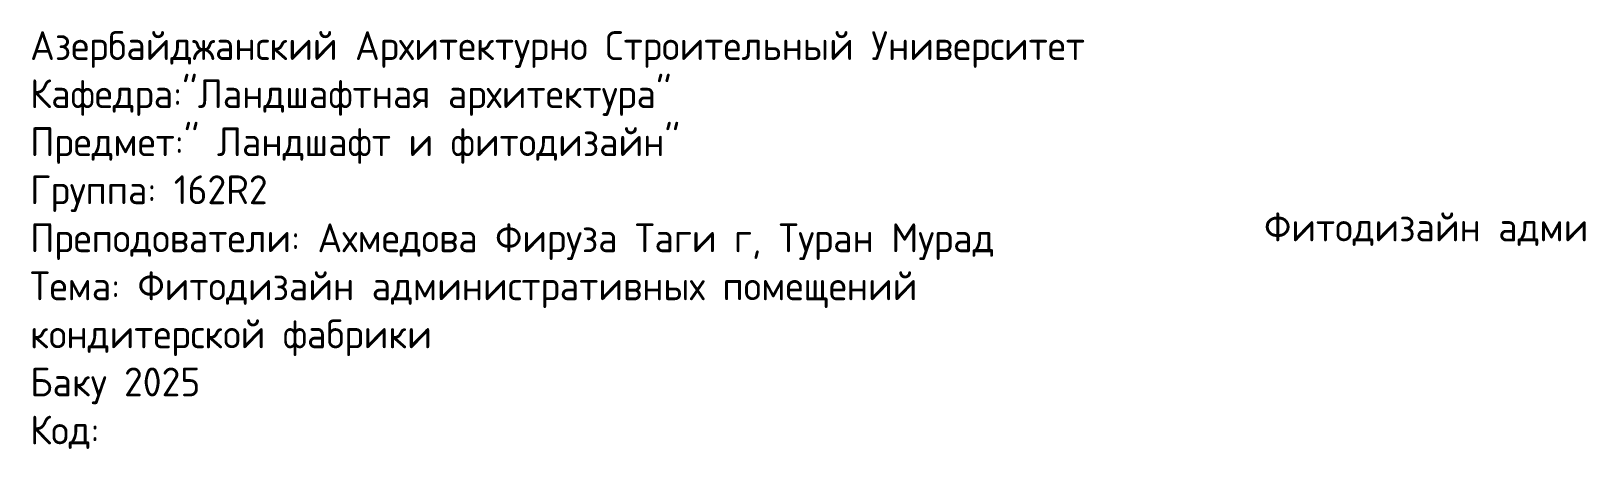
# Model space of a CAD drawing. Header units: inches. Extents: x -59797 to 874375, y -412711 to 5867.
# Drawn here: x 464377 to 491289, y -151017 to -143766 of the extents above; entities that cross this region are included whole.
import ezdxf

# ---------------------------------------------------------------- set-up
doc = ezdxf.new("R2010")
doc.units = ezdxf.units.IN
doc.header["$MEASUREMENT"] = 0
doc.styles.add('Annotative', font='GOST Common.ttf')

msp = doc.modelspace()

# ---------------------------------------------------------------- texts
at = {"color": 18, "true_color": 0x000000, "insert": (464361.2, -143769.2), "char_height": 500, "attachment_point": 1, "style": 'Annotative'}
msp.add_mtext_dynamic_manual_height_columns('Азербайджанский Архитектурно Строительный Университет\\PКафедра:"Ландшафтная архитектура"\\PПредмет:" Ландшафт и фитодизайн"\\PГруппа: 162R2 \\PПреподователи: Ахмедова Фируза Таги г, Туран Мурад\\PТема: Фитодизайн административных помещений кондитерской фабрики \\PБаку 2025 \\PКод:', width=17980.141, gutter_width=100, heights=[0], dxfattribs=at)
at = {"color": 7, "insert": (485786.7, -146915.6), "char_height": 500, "width": 21535.341, "attachment_point": 1, "style": 'Annotative'}
msp.add_mtext('Фитодизайн административных помещений кондитерской фабрики ', dxfattribs=at)

doc.saveas('drawing.dxf')
